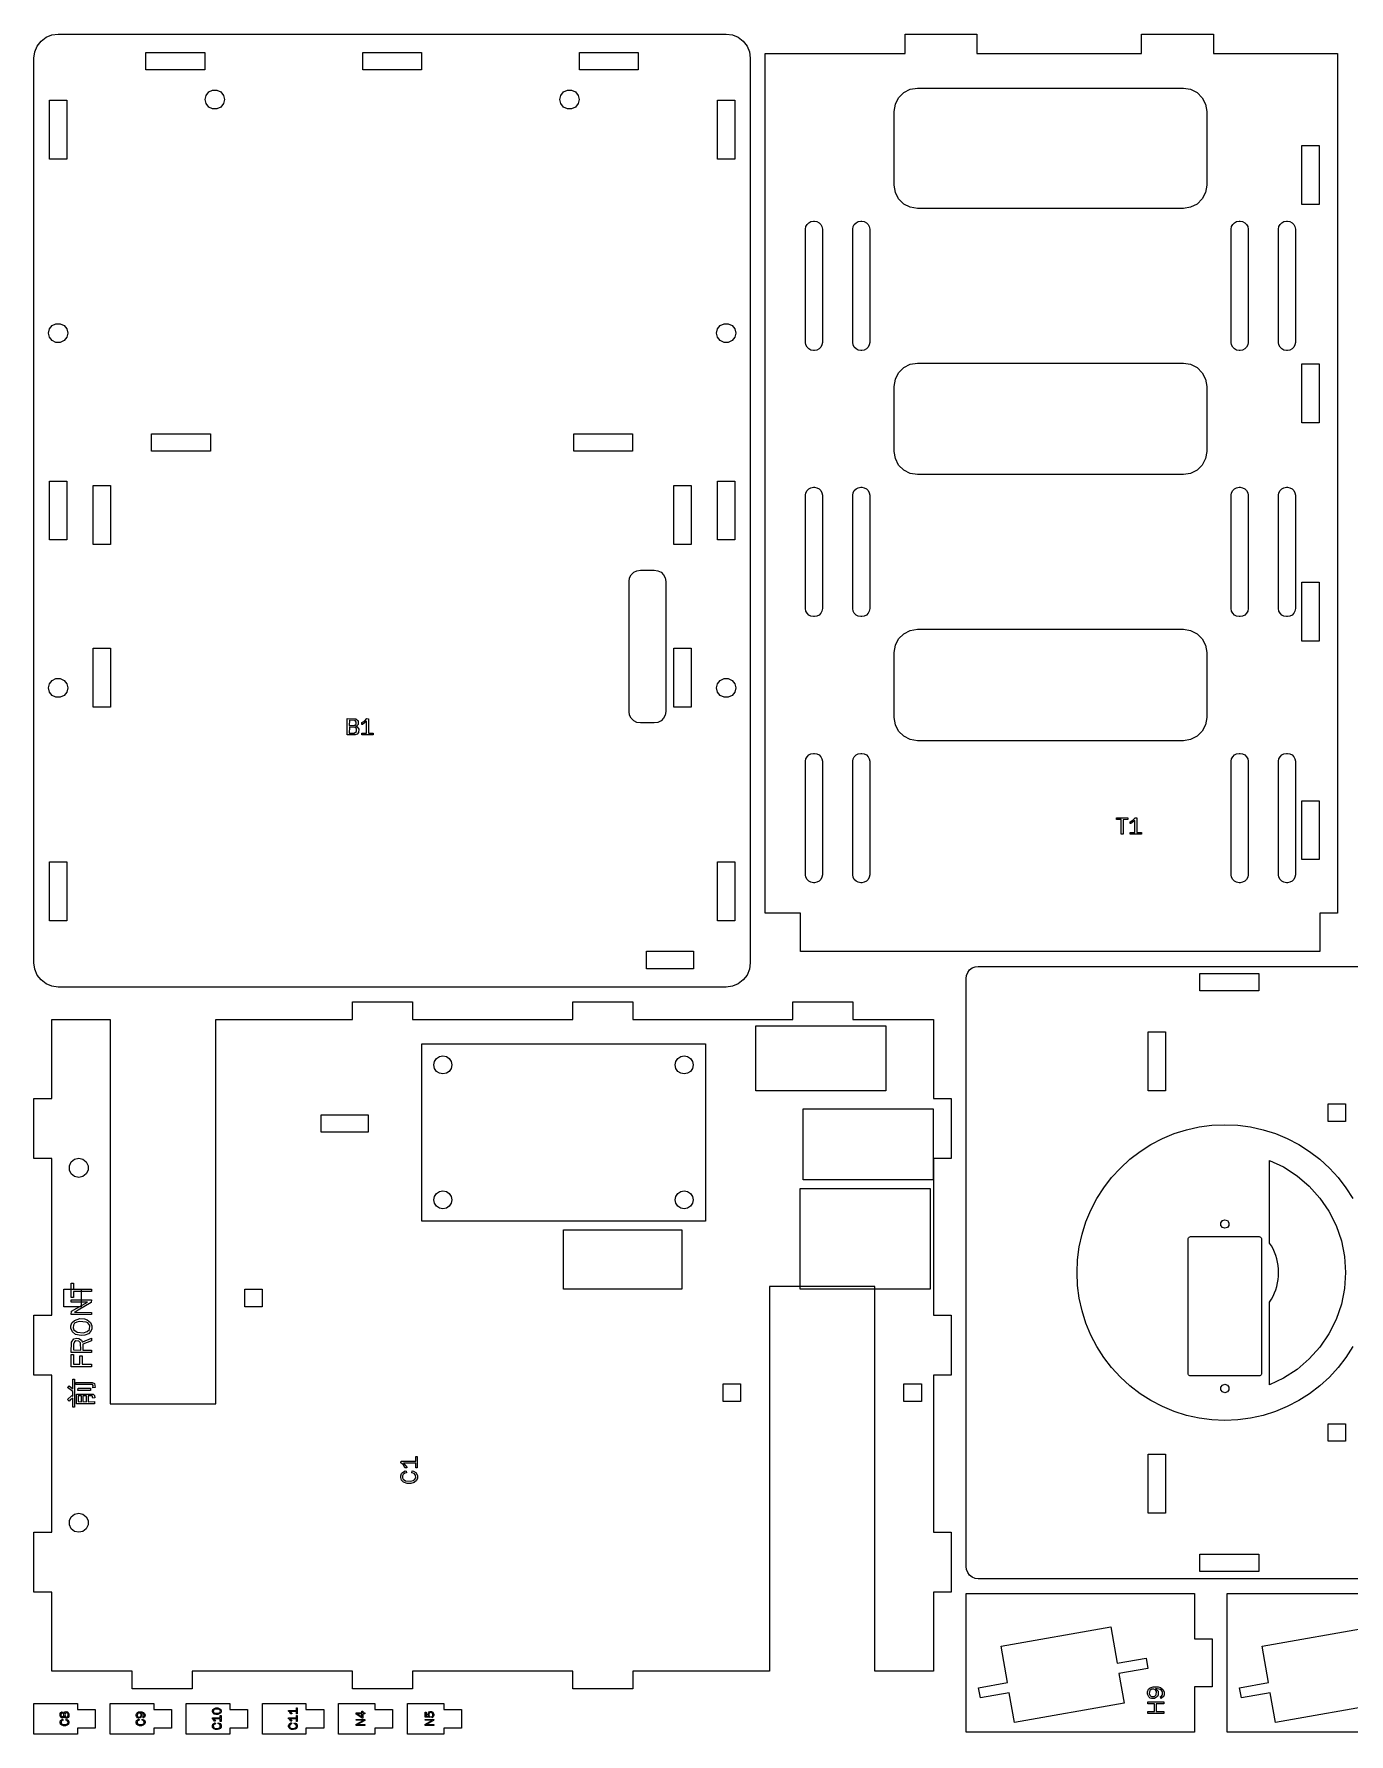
# Model space of a CAD drawing. Header units: millimetres. Extents: x 5 to 394, y 7 to 295.
# Drawn here: x 5 to 227.4, y 7.5 to 295 of the extents above; entities that cross this region are included whole.
import ezdxf

# ---------------------------------------------------------------- set-up
doc = ezdxf.new("R2010")
doc.units = ezdxf.units.MM
for name, color, linetype in [('CUT', 1, 'CONTINUOUS'), ('ENGRAVE', 7, 'CONTINUOUS'), ('SCORE', 5, 'CONTINUOUS')]:
    doc.layers.add(name, color=color, linetype=linetype)

msp = doc.modelspace()

# ---------------------------------------------------------------- linework, layer by layer
at = {"layer": 'CUT'}
for points in [[(122.08, 133.85), (9.07, 133.85), (8.02, 133.988), (7.037, 134.395), (6.193, 135.043), (5.545, 135.887), (5.138, 136.87), (5, 137.92), (5, 290.93), (5.138, 291.98), (5.545, 292.963), (6.193, 293.807), (7.037, 294.455), (8.02, 294.862), (9.07, 295), (122.08, 295), (123.13, 294.862), (124.113, 294.455), (124.957, 293.807), (125.605, 292.963), (126.012, 291.98), (126.15, 290.93), (126.15, 137.92), (126.012, 136.87), (125.605, 135.887), (124.957, 135.043), (124.113, 134.395), (123.13, 133.988)], [(225.5, 146.35), (222.5, 146.35), (222.5, 139.85), (134.65, 139.85), (134.65, 146.35), (128.65, 146.35), (128.65, 291.7), (152.35, 291.7), (152.35, 295), (164.5, 295), (164.5, 291.7), (192.35, 291.7), (192.35, 295), (204.5, 295), (204.5, 291.7), (225.5, 291.7)], [(33.883, 288.95), (23.933, 288.95), (23.933, 291.9), (33.883, 291.9)], [(70.55, 288.95), (60.6, 288.95), (60.6, 291.9), (70.55, 291.9)], [(107.217, 288.95), (97.267, 288.95), (97.267, 291.9), (107.217, 291.9)], [(33.952, 283.925), (34.113, 284.629), (34.563, 285.194), (35.214, 285.507), (35.936, 285.507), (36.587, 285.194), (37.037, 284.629), (37.198, 283.925), (37.037, 283.221), (36.587, 282.656), (35.936, 282.343), (35.214, 282.343), (34.563, 282.656), (34.113, 283.221)], [(93.952, 283.925), (94.113, 284.629), (94.563, 285.194), (95.214, 285.507), (95.936, 285.507), (96.587, 285.194), (97.037, 284.629), (97.198, 283.925), (97.037, 283.221), (96.587, 282.656), (95.936, 282.343), (95.214, 282.343), (94.563, 282.656), (94.113, 283.221)], [(150.5, 281.919), (150.693, 283.138), (151.25, 284.232), (152.118, 285.1), (153.212, 285.657), (154.431, 285.85), (199.419, 285.85), (200.638, 285.657), (201.732, 285.1), (202.6, 284.232), (203.157, 283.138), (203.35, 281.919), (203.35, 269.431), (203.157, 268.212), (202.6, 267.118), (201.732, 266.25), (200.638, 265.693), (199.419, 265.5), (154.431, 265.5), (153.212, 265.693), (152.118, 266.25), (151.25, 267.118), (150.693, 268.212), (150.5, 269.431)], [(10.55, 273.85), (7.6, 273.85), (7.6, 283.8), (10.55, 283.8)], [(123.55, 273.85), (120.6, 273.85), (120.6, 283.8), (123.55, 283.8)], [(222.4, 266.188), (219.45, 266.188), (219.45, 276.137), (222.4, 276.137)], [(135.5, 262.019), (135.566, 262.434), (135.754, 262.803), (136.047, 263.096), (136.416, 263.284), (136.831, 263.35), (137.019, 263.35), (137.434, 263.284), (137.803, 263.096), (138.096, 262.803), (138.284, 262.434), (138.35, 262.019), (138.35, 242.831), (138.284, 242.416), (138.096, 242.047), (137.803, 241.754), (137.434, 241.566), (137.019, 241.5), (136.831, 241.5), (136.416, 241.566), (136.047, 241.754), (135.754, 242.047), (135.566, 242.416), (135.5, 242.831)], [(143.5, 262.019), (143.566, 262.434), (143.754, 262.803), (144.047, 263.096), (144.416, 263.284), (144.831, 263.35), (145.019, 263.35), (145.434, 263.284), (145.803, 263.096), (146.096, 262.803), (146.284, 262.434), (146.35, 262.019), (146.35, 242.831), (146.284, 242.416), (146.096, 242.047), (145.803, 241.754), (145.434, 241.566), (145.019, 241.5), (144.831, 241.5), (144.416, 241.566), (144.047, 241.754), (143.754, 242.047), (143.566, 242.416), (143.5, 242.831)], [(207.5, 262.019), (207.566, 262.434), (207.754, 262.803), (208.047, 263.096), (208.416, 263.284), (208.831, 263.35), (209.019, 263.35), (209.434, 263.284), (209.803, 263.096), (210.096, 262.803), (210.284, 262.434), (210.35, 262.019), (210.35, 242.831), (210.284, 242.416), (210.096, 242.047), (209.803, 241.754), (209.434, 241.566), (209.019, 241.5), (208.831, 241.5), (208.416, 241.566), (208.047, 241.754), (207.754, 242.047), (207.566, 242.416), (207.5, 242.831)], [(215.5, 262.019), (215.566, 262.434), (215.754, 262.803), (216.047, 263.096), (216.416, 263.284), (216.831, 263.35), (217.019, 263.35), (217.434, 263.284), (217.803, 263.096), (218.096, 262.803), (218.284, 262.434), (218.35, 262.019), (218.35, 242.831), (218.284, 242.416), (218.096, 242.047), (217.803, 241.754), (217.434, 241.566), (217.019, 241.5), (216.831, 241.5), (216.416, 241.566), (216.047, 241.754), (215.754, 242.047), (215.566, 242.416), (215.5, 242.831)], [(7.452, 244.425), (7.613, 245.129), (8.063, 245.694), (8.714, 246.007), (9.436, 246.007), (10.087, 245.694), (10.537, 245.129), (10.698, 244.425), (10.537, 243.721), (10.087, 243.156), (9.436, 242.843), (8.714, 242.843), (8.063, 243.156), (7.613, 243.721)], [(120.452, 244.425), (120.613, 245.129), (121.063, 245.694), (121.714, 246.007), (122.436, 246.007), (123.087, 245.694), (123.537, 245.129), (123.698, 244.425), (123.537, 243.721), (123.087, 243.156), (122.436, 242.843), (121.714, 242.843), (121.063, 243.156), (120.613, 243.721)], [(150.5, 235.419), (150.693, 236.638), (151.25, 237.732), (152.118, 238.6), (153.212, 239.157), (154.431, 239.35), (199.419, 239.35), (200.638, 239.157), (201.732, 238.6), (202.6, 237.732), (203.157, 236.638), (203.35, 235.419), (203.35, 224.431), (203.157, 223.212), (202.6, 222.118), (201.732, 221.25), (200.638, 220.693), (199.419, 220.5), (154.431, 220.5), (153.212, 220.693), (152.118, 221.25), (151.25, 222.118), (150.693, 223.212), (150.5, 224.431)], [(222.4, 229.262), (219.45, 229.262), (219.45, 239.213), (222.4, 239.213)], [(34.85, 224.45), (24.9, 224.45), (24.9, 227.4), (34.85, 227.4)], [(106.25, 224.45), (96.3, 224.45), (96.3, 227.4), (106.25, 227.4)], [(10.55, 209.45), (7.6, 209.45), (7.6, 219.4), (10.55, 219.4)], [(17.95, 208.7), (15, 208.7), (15, 218.65), (17.95, 218.65)], [(116.15, 208.7), (113.2, 208.7), (113.2, 218.65), (116.15, 218.65)], [(123.55, 209.45), (120.6, 209.45), (120.6, 219.4), (123.55, 219.4)], [(135.5, 217.019), (135.566, 217.434), (135.754, 217.803), (136.047, 218.096), (136.416, 218.284), (136.831, 218.35), (137.019, 218.35), (137.434, 218.284), (137.803, 218.096), (138.096, 217.803), (138.284, 217.434), (138.35, 217.019), (138.35, 197.831), (138.284, 197.416), (138.096, 197.047), (137.803, 196.754), (137.434, 196.566), (137.019, 196.5), (136.831, 196.5), (136.416, 196.566), (136.047, 196.754), (135.754, 197.047), (135.566, 197.416), (135.5, 197.831)], [(143.5, 217.019), (143.566, 217.434), (143.754, 217.803), (144.047, 218.096), (144.416, 218.284), (144.831, 218.35), (145.019, 218.35), (145.434, 218.284), (145.803, 218.096), (146.096, 217.803), (146.284, 217.434), (146.35, 217.019), (146.35, 197.831), (146.284, 197.416), (146.096, 197.047), (145.803, 196.754), (145.434, 196.566), (145.019, 196.5), (144.831, 196.5), (144.416, 196.566), (144.047, 196.754), (143.754, 197.047), (143.566, 197.416), (143.5, 197.831)], [(207.5, 217.019), (207.566, 217.434), (207.754, 217.803), (208.047, 218.096), (208.416, 218.284), (208.831, 218.35), (209.019, 218.35), (209.434, 218.284), (209.803, 218.096), (210.096, 217.803), (210.284, 217.434), (210.35, 217.019), (210.35, 197.831), (210.284, 197.416), (210.096, 197.047), (209.803, 196.754), (209.434, 196.566), (209.019, 196.5), (208.831, 196.5), (208.416, 196.566), (208.047, 196.754), (207.754, 197.047), (207.566, 197.416), (207.5, 197.831)], [(215.5, 217.019), (215.566, 217.434), (215.754, 217.803), (216.047, 218.096), (216.416, 218.284), (216.831, 218.35), (217.019, 218.35), (217.434, 218.284), (217.803, 218.096), (218.096, 217.803), (218.284, 217.434), (218.35, 217.019), (218.35, 197.831), (218.284, 197.416), (218.096, 197.047), (217.803, 196.754), (217.434, 196.566), (217.019, 196.5), (216.831, 196.5), (216.416, 196.566), (216.047, 196.754), (215.754, 197.047), (215.566, 197.416), (215.5, 197.831)], [(105.65, 202.419), (105.745, 203.02), (106.018, 203.556), (106.444, 203.982), (106.98, 204.255), (107.581, 204.35), (109.919, 204.35), (110.52, 204.255), (111.056, 203.982), (111.482, 203.556), (111.755, 203.02), (111.85, 202.419), (111.85, 180.431), (111.755, 179.83), (111.482, 179.294), (111.056, 178.868), (110.52, 178.595), (109.919, 178.5), (107.581, 178.5), (106.98, 178.595), (106.444, 178.868), (106.018, 179.294), (105.745, 179.83), (105.65, 180.431)], [(222.4, 192.337), (219.45, 192.337), (219.45, 202.287), (222.4, 202.287)], [(150.5, 190.419), (150.693, 191.638), (151.25, 192.732), (152.118, 193.6), (153.212, 194.157), (154.431, 194.35), (199.419, 194.35), (200.638, 194.157), (201.732, 193.6), (202.6, 192.732), (203.157, 191.638), (203.35, 190.419), (203.35, 179.431), (203.157, 178.212), (202.6, 177.118), (201.732, 176.25), (200.638, 175.693), (199.419, 175.5), (154.431, 175.5), (153.212, 175.693), (152.118, 176.25), (151.25, 177.118), (150.693, 178.212), (150.5, 179.431)], [(17.95, 181.2), (15, 181.2), (15, 191.15), (17.95, 191.15)], [(116.15, 181.2), (113.2, 181.2), (113.2, 191.15), (116.15, 191.15)], [(7.452, 184.425), (7.613, 185.129), (8.063, 185.694), (8.714, 186.007), (9.436, 186.007), (10.087, 185.694), (10.537, 185.129), (10.698, 184.425), (10.537, 183.721), (10.087, 183.156), (9.436, 182.843), (8.714, 182.843), (8.063, 183.156), (7.613, 183.721)], [(120.452, 184.425), (120.613, 185.129), (121.063, 185.694), (121.714, 186.007), (122.436, 186.007), (123.087, 185.694), (123.537, 185.129), (123.698, 184.425), (123.537, 183.721), (123.087, 183.156), (122.436, 182.843), (121.714, 182.843), (121.063, 183.156), (120.613, 183.721)], [(135.5, 172.019), (135.566, 172.434), (135.754, 172.803), (136.047, 173.096), (136.416, 173.284), (136.831, 173.35), (137.019, 173.35), (137.434, 173.284), (137.803, 173.096), (138.096, 172.803), (138.284, 172.434), (138.35, 172.019), (138.35, 152.831), (138.284, 152.416), (138.096, 152.047), (137.803, 151.754), (137.434, 151.566), (137.019, 151.5), (136.831, 151.5), (136.416, 151.566), (136.047, 151.754), (135.754, 152.047), (135.566, 152.416), (135.5, 152.831)], [(143.5, 172.019), (143.566, 172.434), (143.754, 172.803), (144.047, 173.096), (144.416, 173.284), (144.831, 173.35), (145.019, 173.35), (145.434, 173.284), (145.803, 173.096), (146.096, 172.803), (146.284, 172.434), (146.35, 172.019), (146.35, 152.831), (146.284, 152.416), (146.096, 152.047), (145.803, 151.754), (145.434, 151.566), (145.019, 151.5), (144.831, 151.5), (144.416, 151.566), (144.047, 151.754), (143.754, 152.047), (143.566, 152.416), (143.5, 152.831)], [(207.5, 172.019), (207.566, 172.434), (207.754, 172.803), (208.047, 173.096), (208.416, 173.284), (208.831, 173.35), (209.019, 173.35), (209.434, 173.284), (209.803, 173.096), (210.096, 172.803), (210.284, 172.434), (210.35, 172.019), (210.35, 152.831), (210.284, 152.416), (210.096, 152.047), (209.803, 151.754), (209.434, 151.566), (209.019, 151.5), (208.831, 151.5), (208.416, 151.566), (208.047, 151.754), (207.754, 152.047), (207.566, 152.416), (207.5, 152.831)], [(215.5, 172.019), (215.566, 172.434), (215.754, 172.803), (216.047, 173.096), (216.416, 173.284), (216.831, 173.35), (217.019, 173.35), (217.434, 173.284), (217.803, 173.096), (218.096, 172.803), (218.284, 172.434), (218.35, 172.019), (218.35, 152.831), (218.284, 152.416), (218.096, 152.047), (217.803, 151.754), (217.434, 151.566), (217.019, 151.5), (216.831, 151.5), (216.416, 151.566), (216.047, 151.754), (215.754, 152.047), (215.566, 152.416), (215.5, 152.831)], [(222.4, 155.412), (219.45, 155.412), (219.45, 165.362), (222.4, 165.362)], [(10.55, 145.05), (7.6, 145.05), (7.6, 155), (10.55, 155)], [(123.55, 145.05), (120.6, 145.05), (120.6, 155), (123.55, 155)], [(116.55, 136.95), (108.6, 136.95), (108.6, 139.9), (116.55, 139.9)], [(212.15, 136.15), (212.15, 133.2), (202.2, 133.2), (202.2, 136.15)], [(157.15, 128.35), (157.15, 115.017), (160.15, 115.017), (160.15, 104.867), (157.15, 104.867), (157.15, 78.35), (160.15, 78.35), (160.15, 68.2), (157.15, 68.2), (157.15, 41.683), (160.15, 41.683), (160.15, 31.533), (157.15, 31.533), (157.15, 18.2), (147.25, 18.2), (147.25, 83.2), (129.4, 83.2), (129.4, 18.2), (106.275, 18.2), (106.275, 15.2), (96.125, 15.2), (96.125, 18.2), (69.025, 18.2), (69.025, 15.2), (58.875, 15.2), (58.875, 18.2), (31.775, 18.2), (31.775, 15.2), (21.625, 15.2), (21.625, 18.2), (8, 18.2), (8, 31.533), (5, 31.533), (5, 41.683), (8, 41.683), (8, 68.2), (5, 68.2), (5, 78.35), (8, 78.35), (8, 104.867), (5, 104.867), (5, 115.017), (8, 115.017), (8, 128.35), (17.9, 128.35), (17.9, 63.35), (35.75, 63.35), (35.75, 128.35), (58.875, 128.35), (58.875, 131.35), (69.025, 131.35), (69.025, 128.35), (96.125, 128.35), (96.125, 131.35), (106.275, 131.35), (106.275, 128.35), (133.375, 128.35), (133.375, 131.35), (143.525, 131.35), (143.525, 128.35)], [(196.4, 126.25), (196.4, 116.3), (193.45, 116.3), (193.45, 126.25)], [(74.175, 119.151), (73.592, 119.267), (73.098, 119.598), (72.767, 120.092), (72.651, 120.675), (72.767, 121.258), (73.098, 121.752), (73.592, 122.083), (74.175, 122.199), (74.758, 122.083), (75.252, 121.752), (75.583, 121.258), (75.699, 120.675), (75.583, 120.092), (75.252, 119.598), (74.758, 119.267)], [(114.975, 119.151), (114.392, 119.267), (113.898, 119.598), (113.567, 120.092), (113.451, 120.675), (113.567, 121.258), (113.898, 121.752), (114.392, 122.083), (114.975, 122.199), (115.558, 122.083), (116.052, 121.752), (116.383, 121.258), (116.499, 120.675), (116.383, 120.092), (116.052, 119.598), (115.558, 119.267)], [(61.55, 112.25), (61.55, 109.3), (53.6, 109.3), (53.6, 112.25)], [(226.828, 114.082), (226.828, 111.132), (223.878, 111.132), (223.878, 114.082)], [(12.575, 101.652), (11.871, 101.813), (11.306, 102.263), (10.993, 102.914), (10.993, 103.636), (11.306, 104.287), (11.871, 104.737), (12.575, 104.898), (13.279, 104.737), (13.844, 104.287), (14.157, 103.636), (14.157, 102.914), (13.844, 102.263), (13.279, 101.813)], [(214, 104.535), (216.351, 103.426), (218.629, 101.953), (220.692, 100.191), (222.503, 98.172), (224.03, 95.93), (225.247, 93.505), (226.132, 90.941), (226.67, 88.282), (226.85, 85.575), (226.67, 82.868), (226.132, 80.209), (225.247, 77.645), (224.03, 75.22), (222.503, 72.978), (220.692, 70.959), (218.629, 69.197), (216.351, 67.724), (214, 66.615), (214, 80.579), (214.298, 81.061), (214.575, 81.583), (214.817, 82.121), (215.024, 82.674), (215.194, 83.239), (215.328, 83.815), (215.423, 84.397), (215.481, 84.985), (215.5, 85.575), (215.481, 86.165), (215.423, 86.753), (215.328, 87.335), (215.194, 87.911), (215.024, 88.476), (214.817, 89.029), (214.575, 89.567), (214.298, 90.089), (214, 90.571)], [(74.175, 96.351), (73.592, 96.467), (73.098, 96.798), (72.767, 97.292), (72.651, 97.875), (72.767, 98.458), (73.098, 98.952), (73.592, 99.283), (74.175, 99.399), (74.758, 99.283), (75.252, 98.952), (75.583, 98.458), (75.699, 97.875), (75.583, 97.292), (75.252, 96.798), (74.758, 96.467)], [(114.975, 96.351), (114.392, 96.467), (113.898, 96.798), (113.567, 97.292), (113.451, 97.875), (113.567, 98.458), (113.898, 98.952), (114.392, 99.283), (114.975, 99.399), (115.558, 99.283), (116.052, 98.952), (116.383, 98.458), (116.499, 97.875), (116.383, 97.292), (116.052, 96.798), (115.558, 96.467)], [(206.425, 93.054), (206.001, 93.192), (205.739, 93.552), (205.739, 93.998), (206.001, 94.358), (206.425, 94.496), (206.849, 94.358), (207.111, 93.998), (207.111, 93.552), (206.849, 93.192)], [(200.631, 68.1), (200.494, 68.122), (200.376, 68.182), (200.282, 68.276), (200.222, 68.394), (200.2, 68.531), (200.2, 91.219), (200.222, 91.356), (200.282, 91.474), (200.376, 91.568), (200.494, 91.628), (200.631, 91.65), (212.219, 91.65), (212.356, 91.628), (212.474, 91.568), (212.568, 91.474), (212.628, 91.356), (212.65, 91.219), (212.65, 68.531), (212.628, 68.394), (212.568, 68.276), (212.474, 68.182), (212.356, 68.122), (212.219, 68.1)], [(13, 82.75), (13, 79.8), (10.05, 79.8), (10.05, 82.75)], [(43.6, 82.75), (43.6, 79.8), (40.65, 79.8), (40.65, 82.75)], [(124.5, 66.75), (124.5, 63.8), (121.55, 63.8), (121.55, 66.75)], [(155.1, 66.75), (155.1, 63.8), (152.15, 63.8), (152.15, 66.75)], [(206.425, 65.254), (206.001, 65.392), (205.739, 65.752), (205.739, 66.198), (206.001, 66.558), (206.425, 66.696), (206.849, 66.558), (207.111, 66.198), (207.111, 65.752), (206.849, 65.392)], [(226.828, 60.018), (226.828, 57.068), (223.878, 57.068), (223.878, 60.018)], [(196.4, 54.85), (196.4, 44.9), (193.45, 44.9), (193.45, 54.85)], [(12.575, 41.652), (11.871, 41.813), (11.306, 42.263), (10.993, 42.914), (10.993, 43.636), (11.306, 44.287), (11.871, 44.737), (12.575, 44.898), (13.279, 44.737), (13.844, 44.287), (14.157, 43.636), (14.157, 42.914), (13.844, 42.263), (13.279, 41.813)], [(212.15, 37.95), (212.15, 35), (202.2, 35), (202.2, 37.95)], [(201.3, 31.3), (201.3, 23.65), (204.3, 23.65), (204.3, 15.5), (201.3, 15.5), (201.3, 7.85), (162.65, 7.85), (162.65, 31.3)], [(245.45, 31.3), (245.45, 23.65), (248.45, 23.65), (248.45, 15.5), (245.45, 15.5), (245.45, 7.85), (206.8, 7.85), (206.8, 31.3)], [(193.091, 20.371), (193.395, 18.647), (188.52, 17.788), (189.402, 12.787), (170.838, 9.514), (169.956, 14.515), (165.081, 13.655), (164.778, 15.378), (169.652, 16.238), (168.567, 22.393), (187.131, 25.666), (188.216, 19.511)], [(237.241, 20.371), (237.545, 18.647), (232.67, 17.788), (233.552, 12.787), (214.988, 9.514), (214.106, 14.515), (209.231, 13.655), (208.928, 15.378), (213.802, 16.238), (212.717, 22.393), (231.281, 25.666), (232.366, 19.511)], [(12.375, 12.7), (12.375, 11.7), (15.375, 11.7), (15.375, 8.55), (12.375, 8.55), (12.375, 7.55), (5, 7.55), (5, 12.7)], [(25.251, 12.7), (25.251, 11.7), (28.251, 11.7), (28.251, 8.55), (25.251, 8.55), (25.251, 7.55), (17.875, 7.55), (17.875, 12.7)], [(38.126, 12.7), (38.126, 11.7), (41.126, 11.7), (41.126, 8.55), (38.126, 8.55), (38.126, 7.55), (30.751, 7.55), (30.751, 12.7)], [(51.002, 12.7), (51.002, 11.7), (54.002, 11.7), (54.002, 8.55), (51.002, 8.55), (51.002, 7.55), (43.626, 7.55), (43.626, 12.7)], [(62.652, 12.7), (62.652, 11.7), (65.652, 11.7), (65.652, 8.55), (62.652, 8.55), (62.652, 7.55), (56.502, 7.55), (56.502, 12.7)], [(74.302, 12.7), (74.302, 11.7), (77.302, 11.7), (77.302, 8.55), (74.302, 8.55), (74.302, 7.55), (68.152, 7.55), (68.152, 12.7)]]:
    msp.add_lwpolyline(points, close=True, dxfattribs=at)
msp.add_lwpolyline([(248.13, 33.8), (164.72, 33.8), (164.188, 33.87), (163.687, 34.077), (163.257, 34.407), (162.927, 34.837), (162.72, 35.338), (162.65, 35.87), (162.65, 135.28), (162.72, 135.812), (162.927, 136.313), (163.257, 136.743), (163.687, 137.073), (164.188, 137.28), (164.72, 137.35), (248.13, 137.35)], dxfattribs=at)
at = {"layer": 'ENGRAVE'}
for points in [[(57.971, 179.251), (59.429, 179.209), (59.804, 178.876), (59.804, 178.251), (59.596, 178.042), (59.388, 177.959), (59.679, 177.834), (59.929, 177.459), (59.888, 176.917), (59.638, 176.626), (59.304, 176.501), (57.971, 176.501)], [(58.346, 178.959), (58.304, 178.084), (59.179, 178.084), (59.471, 178.292), (59.513, 178.626), (59.304, 178.917)], [(61.304, 179.251), (61.596, 179.209), (61.596, 176.751), (62.346, 176.751), (62.346, 176.501), (60.429, 176.501), (60.429, 176.751), (61.221, 176.751), (61.221, 178.792), (60.554, 178.251), (60.471, 178.251), (60.471, 178.584), (60.929, 178.834)], [(58.346, 177.792), (58.304, 176.792), (59.179, 176.792), (59.554, 177.042), (59.554, 177.542), (59.346, 177.751)], [(188.095, 162.478), (190.011, 162.478), (190.011, 162.186), (189.22, 162.145), (189.22, 159.728), (188.886, 159.728), (188.886, 162.186), (188.095, 162.186)], [(191.261, 162.478), (191.511, 162.478), (191.511, 159.978), (192.303, 159.978), (192.303, 159.728), (190.386, 159.728), (190.386, 159.978), (191.178, 159.978), (191.178, 162.02), (190.511, 161.478), (190.428, 161.478), (190.428, 161.811), (190.928, 162.103)], [(11.304, 81.374), (11.304, 83.77), (11.669, 83.77), (11.669, 82.78), (14.742, 82.78), (14.742, 82.364), (11.669, 82.364), (11.669, 81.374)], [(11.304, 78.457), (11.356, 79.03), (14.065, 80.541), (11.304, 80.593), (11.304, 80.957), (14.742, 80.957), (14.69, 80.489), (12.45, 79.239), (12.138, 78.978), (11.825, 78.874), (14.742, 78.822), (14.742, 78.457)], [(11.252, 76.166), (11.252, 76.582), (11.408, 77.051), (11.825, 77.468), (12.763, 77.78), (13.544, 77.728), (14.013, 77.572), (14.585, 77.103), (14.794, 76.582), (14.794, 76.061), (14.638, 75.645), (14.221, 75.228), (13.596, 74.968), (12.971, 74.916), (12.033, 75.124), (11.513, 75.541)], [(11.617, 76.218), (11.721, 75.905), (12.294, 75.489), (13.388, 75.384), (14.013, 75.593), (14.377, 75.957), (14.429, 76.634), (14.117, 77.051), (13.804, 77.207), (12.71, 77.311), (12.242, 77.207), (11.877, 76.999), (11.669, 76.686)], [(11.304, 72.051), (11.356, 73.822), (11.721, 74.343), (12.242, 74.499), (12.606, 74.447), (13.023, 74.134), (13.127, 73.874), (13.283, 73.874), (14.742, 74.499), (14.742, 74.03), (13.283, 73.457), (13.283, 72.468), (14.742, 72.468), (14.742, 72.051)], [(11.669, 72.52), (12.919, 72.468), (12.867, 73.666), (12.606, 73.978), (12.085, 74.03), (11.825, 73.874), (11.669, 73.457)], [(11.304, 69.655), (11.304, 71.739), (11.669, 71.739), (11.669, 70.072), (12.763, 70.072), (12.763, 71.478), (13.127, 71.478), (13.127, 70.072), (14.742, 70.072), (14.742, 69.655)], [(10.679, 64.082), (11.408, 64.759), (11.565, 64.655), (11.565, 65.436), (10.679, 66.166), (10.94, 66.426), (11.565, 65.905), (11.565, 67.52), (11.825, 67.52), (11.825, 62.832), (11.565, 62.832), (11.565, 64.343), (11.148, 64.082), (10.94, 63.822)], [(12.085, 66.634), (12.085, 66.999), (14.846, 66.999), (15.263, 66.791), (15.367, 66.166), (14.95, 66.061), (15.002, 66.478), (14.898, 66.634)], [(12.19, 63.405), (12.19, 65.02), (15.002, 65.02), (15.263, 64.759), (15.315, 64.395), (14.95, 64.343), (14.846, 64.707), (14.169, 64.707), (14.169, 63.718), (15.263, 63.77), (15.263, 63.353)], [(12.398, 65.645), (12.45, 66.009), (14.533, 66.009), (14.533, 65.645)], [(12.45, 63.77), (13.023, 63.718), (13.023, 64.707), (12.45, 64.707)], [(13.283, 63.77), (13.856, 63.718), (13.856, 64.707), (13.283, 64.707)], [(67.026, 50.913), (67.026, 51.205), (67.151, 51.58), (67.317, 51.788), (67.776, 52.038), (67.942, 51.997), (67.984, 51.705), (67.734, 51.663), (67.442, 51.455), (67.317, 51.205), (67.317, 50.872), (67.442, 50.622), (67.817, 50.372), (68.692, 50.288), (69.151, 50.413), (69.442, 50.622), (69.567, 50.872), (69.526, 51.33), (69.317, 51.58), (68.901, 51.705), (68.942, 52.038), (69.192, 51.997), (69.567, 51.788), (69.859, 51.247), (69.859, 50.83), (69.692, 50.413), (69.276, 50.08), (68.734, 49.913), (68.109, 49.913), (67.526, 50.122), (67.151, 50.497)], [(67.067, 53.413), (67.109, 53.705), (69.567, 53.705), (69.567, 54.455), (69.817, 54.455), (69.817, 52.538), (69.567, 52.538), (69.567, 53.33), (67.526, 53.33), (68.067, 52.663), (68.067, 52.58), (67.734, 52.58), (67.484, 53.038)], [(193.335, 14.283), (193.335, 14.658), (193.502, 15.116), (193.793, 15.366), (194.293, 15.533), (195.127, 15.533), (195.543, 15.408), (196.002, 15.033), (196.168, 14.616), (196.168, 14.2), (196.085, 13.95), (195.668, 13.575), (195.585, 13.616), (195.543, 13.866), (195.668, 13.908), (195.877, 14.2), (195.877, 14.7), (195.668, 14.991), (195.335, 15.158), (194.71, 15.241), (195.127, 14.783), (195.168, 14.2), (195.043, 13.908), (194.543, 13.533), (194.002, 13.533), (193.793, 13.616), (193.543, 13.825)], [(193.627, 14.408), (193.71, 14.116), (193.877, 13.95), (194.043, 13.866), (194.502, 13.866), (194.835, 14.158), (194.877, 14.741), (194.668, 15.033), (194.418, 15.158), (194.085, 15.158), (193.71, 14.908)], [(35.173, 11.317), (35.173, 11.47), (35.239, 11.667), (35.392, 11.82), (35.764, 11.952), (36.092, 11.952), (36.442, 11.82), (36.595, 11.667), (36.66, 11.492), (36.66, 11.317), (36.595, 11.142), (36.442, 10.989), (36.07, 10.858), (35.764, 10.858), (35.501, 10.923), (35.282, 11.077)], [(35.326, 11.295), (35.435, 11.142), (35.589, 11.077), (36.135, 11.055), (36.442, 11.186), (36.507, 11.273), (36.529, 11.427), (36.464, 11.602), (36.31, 11.711), (36.157, 11.755), (35.698, 11.755), (35.457, 11.667), (35.348, 11.558)], [(48.07, 11.405), (48.07, 11.536), (49.383, 11.536), (49.383, 11.952), (49.514, 11.952), (49.514, 10.945), (49.383, 10.945), (49.383, 11.361), (48.311, 11.361), (48.595, 11.011), (48.595, 10.967), (48.42, 10.967), (48.267, 11.23)], [(193.377, 11.033), (193.377, 11.366), (194.502, 11.366), (194.502, 12.658), (193.377, 12.658), (193.377, 12.991), (196.127, 12.991), (196.127, 12.658), (194.835, 12.658), (194.835, 11.366), (196.127, 11.366), (196.127, 11.033)], [(9.422, 10.705), (9.444, 11.011), (9.531, 11.164), (9.706, 11.273), (9.969, 11.23), (10.122, 11.011), (10.297, 11.273), (10.45, 11.339), (10.647, 11.317), (10.8, 11.208), (10.91, 10.902), (10.91, 10.639), (10.866, 10.486), (10.778, 10.333), (10.625, 10.223), (10.428, 10.223), (10.297, 10.289), (10.188, 10.42), (10.144, 10.552), (10.013, 10.355), (9.86, 10.289), (9.663, 10.311), (9.51, 10.442)], [(9.422, 9.458), (9.422, 9.611), (9.488, 9.808), (9.575, 9.917), (9.816, 10.048), (9.903, 10.027), (9.925, 9.873), (9.794, 9.852), (9.641, 9.742), (9.575, 9.611), (9.575, 9.436), (9.641, 9.305), (9.838, 9.173), (10.297, 9.13), (10.538, 9.195), (10.691, 9.305), (10.756, 9.436), (10.735, 9.677), (10.625, 9.808), (10.406, 9.873), (10.428, 10.048), (10.56, 10.027), (10.756, 9.917), (10.91, 9.633), (10.91, 9.414), (10.822, 9.195), (10.603, 9.02), (10.319, 8.933), (9.991, 8.933), (9.685, 9.042), (9.488, 9.239)], [(9.553, 10.748), (9.597, 10.573), (9.663, 10.508), (9.881, 10.486), (9.969, 10.573), (10.056, 10.792), (9.969, 11.011), (9.881, 11.098), (9.772, 11.12), (9.685, 11.098), (9.597, 11.011)], [(10.21, 10.77), (10.341, 10.464), (10.45, 10.398), (10.581, 10.398), (10.691, 10.464), (10.756, 10.595), (10.756, 10.967), (10.625, 11.142), (10.428, 11.142), (10.319, 11.033)], [(22.298, 10.639), (22.298, 10.836), (22.385, 11.077), (22.494, 11.186), (22.669, 11.273), (22.932, 11.317), (23.26, 11.295), (23.544, 11.186), (23.719, 11.011), (23.785, 10.814), (23.763, 10.53), (23.676, 10.377), (23.544, 10.289), (23.479, 10.289), (23.457, 10.442), (23.544, 10.464), (23.632, 10.595), (23.632, 10.858), (23.501, 11.033), (23.282, 11.12), (23.019, 11.142), (23.194, 10.989), (23.238, 10.902), (23.26, 10.617), (23.194, 10.442), (22.976, 10.267), (22.669, 10.245), (22.516, 10.311), (22.341, 10.508)], [(22.298, 9.458), (22.298, 9.611), (22.363, 9.808), (22.451, 9.917), (22.691, 10.048), (22.779, 10.027), (22.801, 9.873), (22.669, 9.852), (22.516, 9.742), (22.451, 9.611), (22.451, 9.436), (22.516, 9.305), (22.713, 9.173), (23.173, 9.13), (23.413, 9.195), (23.566, 9.305), (23.632, 9.436), (23.61, 9.677), (23.501, 9.808), (23.282, 9.873), (23.304, 10.048), (23.435, 10.027), (23.632, 9.917), (23.785, 9.633), (23.785, 9.414), (23.698, 9.195), (23.479, 9.02), (23.194, 8.933), (22.866, 8.933), (22.56, 9.042), (22.363, 9.239)], [(22.451, 10.705), (22.582, 10.464), (22.691, 10.42), (22.888, 10.42), (23.019, 10.486), (23.107, 10.639), (23.107, 10.88), (22.932, 11.077), (22.669, 11.098), (22.494, 10.967)], [(35.173, 8.823), (35.173, 8.998), (35.26, 9.217), (35.414, 9.348), (35.567, 9.414), (35.654, 9.414), (35.676, 9.261), (35.457, 9.173), (35.326, 8.977), (35.37, 8.714), (35.545, 8.561), (35.873, 8.495), (36.135, 8.517), (36.354, 8.605), (36.464, 8.714), (36.507, 8.802), (36.507, 8.998), (36.354, 9.195), (36.157, 9.261), (36.179, 9.414), (36.332, 9.392), (36.485, 9.305), (36.66, 9.02), (36.639, 8.692), (36.507, 8.495), (36.289, 8.364), (36.026, 8.298), (35.676, 8.32), (35.435, 8.408), (35.217, 8.648)], [(35.195, 10.136), (35.195, 10.289), (36.507, 10.289), (36.507, 10.683), (36.639, 10.683), (36.639, 9.677), (36.507, 9.677), (36.507, 10.114), (35.435, 10.114), (35.72, 9.742), (35.523, 9.72), (35.435, 9.917), (35.239, 10.136)], [(48.048, 8.823), (48.048, 8.998), (48.136, 9.217), (48.289, 9.348), (48.442, 9.414), (48.53, 9.414), (48.551, 9.261), (48.333, 9.173), (48.201, 8.977), (48.245, 8.714), (48.42, 8.561), (48.748, 8.495), (49.011, 8.517), (49.23, 8.605), (49.339, 8.714), (49.383, 8.802), (49.383, 8.998), (49.23, 9.195), (49.033, 9.261), (49.055, 9.414), (49.208, 9.392), (49.361, 9.305), (49.536, 9.02), (49.514, 8.692), (49.383, 8.495), (49.164, 8.364), (48.901, 8.298), (48.551, 8.32), (48.311, 8.408), (48.092, 8.648)], [(48.07, 10.136), (48.07, 10.289), (49.383, 10.289), (49.383, 10.683), (49.514, 10.683), (49.514, 9.677), (49.383, 9.677), (49.383, 10.114), (48.311, 10.114), (48.595, 9.742), (48.398, 9.72), (48.311, 9.917), (48.114, 10.136)], [(59.515, 10.902), (59.515, 11.142), (60.477, 11.142), (60.477, 11.383), (60.63, 11.383), (60.63, 11.142), (60.959, 11.142), (60.959, 10.967), (60.63, 10.967), (60.609, 10.245), (60.499, 10.245)], [(59.515, 8.977), (59.515, 9.195), (59.559, 9.239), (60.652, 9.852), (59.515, 9.873), (59.515, 10.027), (60.959, 10.027), (60.937, 9.83), (59.734, 9.152), (60.959, 9.13), (60.959, 8.977)], [(59.668, 10.967), (60.39, 10.486), (60.477, 10.464), (60.477, 10.967)], [(71.165, 10.398), (71.165, 11.252), (71.318, 11.23), (71.318, 10.53), (71.471, 10.508), (71.777, 10.508), (71.646, 10.705), (71.624, 10.858), (71.712, 11.142), (71.843, 11.273), (71.996, 11.339), (72.259, 11.339), (72.434, 11.252), (72.543, 11.142), (72.63, 10.923), (72.63, 10.683), (72.543, 10.464), (72.412, 10.333), (72.28, 10.289), (72.237, 10.442), (72.346, 10.486), (72.455, 10.617), (72.477, 10.945), (72.346, 11.12), (72.237, 11.164), (71.952, 11.142), (71.799, 10.967), (71.777, 10.748), (71.843, 10.595), (71.974, 10.508), (71.952, 10.355)], [(71.165, 8.977), (71.165, 9.195), (71.209, 9.239), (72.302, 9.852), (71.165, 9.873), (71.165, 10.027), (72.609, 10.027), (72.587, 9.83), (71.384, 9.152), (72.609, 9.13), (72.609, 8.977)]]:
    msp.add_lwpolyline(points, close=True, dxfattribs=at)
at = {"layer": 'SCORE'}
for points in [[(149.075, 127.275), (149.075, 116.275), (127.075, 116.275), (127.075, 127.275)], [(118.575, 124.275), (118.575, 94.275), (70.575, 94.275), (70.575, 124.275)], [(157.075, 113.275), (157.075, 101.275), (135.075, 101.275), (135.075, 113.275)], [(156.575, 99.775), (156.575, 82.775), (134.575, 82.775), (134.575, 99.775)], [(114.575, 92.775), (114.575, 82.775), (94.575, 82.775), (94.575, 92.775)]]:
    msp.add_lwpolyline(points, close=True, dxfattribs=at)
msp.add_lwpolyline([(228.076, 73.075), (226.904, 71.236), (225.576, 69.505), (224.103, 67.897), (222.495, 66.424), (220.764, 65.096), (218.925, 63.924), (216.99, 62.917), (214.976, 62.083), (212.895, 61.427), (210.766, 60.955), (208.604, 60.67), (206.425, 60.575), (204.246, 60.67), (202.084, 60.955), (199.955, 61.427), (197.874, 62.083), (195.86, 62.917), (193.925, 63.924), (192.086, 65.096), (190.355, 66.424), (188.747, 67.897), (187.274, 69.505), (185.946, 71.236), (184.774, 73.075), (183.767, 75.01), (182.933, 77.024), (182.277, 79.105), (181.805, 81.234), (181.52, 83.396), (181.425, 85.575), (181.52, 87.754), (181.805, 89.916), (182.277, 92.045), (182.933, 94.126), (183.767, 96.14), (184.774, 98.075), (185.946, 99.914), (187.274, 101.645), (188.747, 103.253), (190.355, 104.726), (192.086, 106.054), (193.925, 107.226), (195.86, 108.233), (197.874, 109.067), (199.955, 109.723), (202.084, 110.195), (204.246, 110.48), (206.425, 110.575), (208.604, 110.48), (210.766, 110.195), (212.895, 109.723), (214.976, 109.067), (216.99, 108.233), (218.925, 107.226), (220.764, 106.054), (222.495, 104.726), (224.103, 103.253), (225.576, 101.645), (226.904, 99.914), (228.076, 98.075)], dxfattribs=at)

doc.saveas('drawing.dxf')
